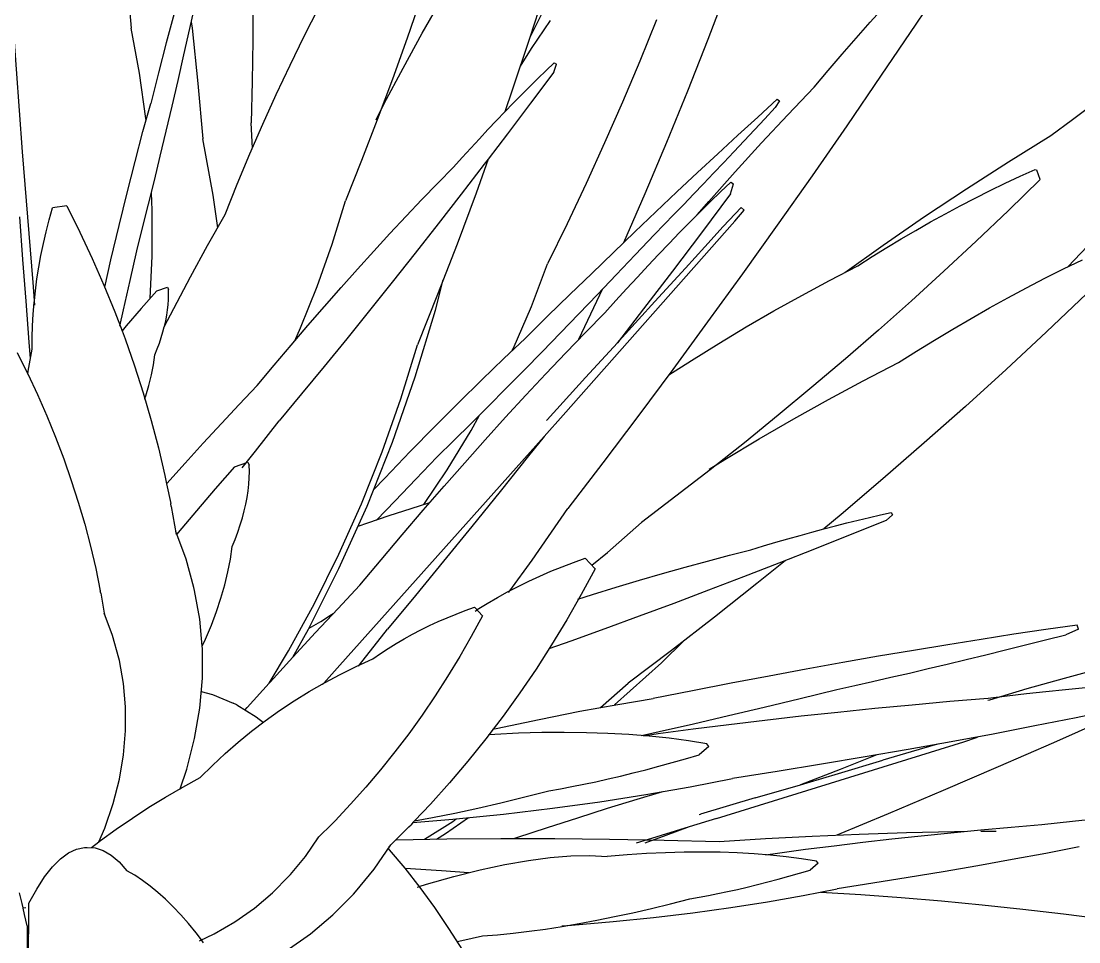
# Model space of a CAD drawing. Header units: metres. Extents: x 244.4 to 340.3, y -4.1 to 64.3.
# Drawn here: x 302.3909 to 302.7777, y 40.8763 to 41.213 of the extents above; entities that cross this region are included whole.
import ezdxf

# ---------------------------------------------------------------- set-up
doc = ezdxf.new("R2010")
doc.units = ezdxf.units.M
doc.layers.add('Edges', color=7, linetype='Continuous')

msp = doc.modelspace()

# ---------------------------------------------------------------- linework, layer by layer
at = {"layer": 'Edges'}
for p, q in [((302.73073, 41.23073), (302.71812, 41.21188)), ((302.42968, 41.22676), (302.43115, 41.21052)), ((302.58297, 41.22584), (302.57696, 41.2071)), ((302.58518, 41.22357), (302.57696, 41.2071)), ((302.64919, 41.22536), (302.64205, 41.20636)), ((302.45258, 41.21036), (302.45475, 41.2201)), ((302.47562, 41.22109), (302.47558, 41.20609)), ((302.53728, 41.22196), (302.53204, 41.20685)), ((302.53757, 41.2086), (302.54475, 41.22124)), ((302.44679, 41.21588), (302.44397, 41.20506)), ((302.49445, 41.20754), (302.49979, 41.21803)), ((302.70144, 41.21261), (302.70656, 41.21828)), ((302.45312, 41.21278), (302.45339, 41.21052)), ((302.5776, 41.203), (302.5845, 41.21329)), ((302.62332, 41.2135), (302.61718, 41.19844)), ((302.69632, 41.20683), (302.70144, 41.21261)), ((302.39143, 41.16529), (302.38804, 41.21061)), ((302.4342, 41.19404), (302.43115, 41.21052)), ((302.45042, 41.20075), (302.45258, 41.21036)), ((302.45339, 41.21052), (302.45549, 41.19029)), ((302.53055, 41.19581), (302.53757, 41.2086)), ((302.71812, 41.21188), (302.70549, 41.19323)), ((302.44397, 41.20506), (302.44114, 41.19408)), ((302.47558, 41.20609), (302.47539, 41.19101)), ((302.48926, 41.19694), (302.49445, 41.20754)), ((302.53204, 41.20685), (302.52665, 41.19183)), ((302.57685, 41.20675), (302.57052, 41.18777)), ((302.57696, 41.2071), (302.57685, 41.20675)), ((302.64205, 41.20636), (302.63464, 41.18745)), ((302.69119, 41.20096), (302.69632, 41.20683)), ((302.44826, 41.19128), (302.45042, 41.20075)), ((302.57346, 41.1966), (302.5776, 41.203)), ((302.68605, 41.19498), (302.69119, 41.20096)), ((302.48421, 41.18622), (302.48926, 41.19694)), ((302.58285, 41.19501), (302.5858, 41.19783)), ((302.58575, 41.19436), (302.58665, 41.19736)), ((302.5858, 41.19783), (302.58665, 41.19736)), ((302.61718, 41.19844), (302.61084, 41.18344)), ((302.4365, 41.17742), (302.4342, 41.19404)), ((302.44114, 41.19408), (302.4383, 41.18294)), ((302.52371, 41.18287), (302.53055, 41.19581)), ((302.58575, 41.19436), (302.57723, 41.18301)), ((302.57988, 41.19212), (302.58285, 41.19501)), ((302.68091, 41.18891), (302.68605, 41.19498)), ((302.70549, 41.19323), (302.69282, 41.17477)), ((302.4461, 41.18195), (302.44826, 41.19128)), ((302.45549, 41.19029), (302.45732, 41.17002)), ((302.47539, 41.19101), (302.47505, 41.17587)), ((302.52665, 41.19183), (302.52109, 41.17691)), ((302.57388, 41.18614), (302.57689, 41.18917)), ((302.57689, 41.18917), (302.57988, 41.19212)), ((302.67131, 41.17882), (302.68091, 41.18891)), ((302.47931, 41.1754), (302.48421, 41.18622)), ((302.57052, 41.18777), (302.56779, 41.17991)), ((302.57084, 41.18305), (302.57388, 41.18614)), ((302.63464, 41.18745), (302.62698, 41.16864)), ((302.43543, 41.17265), (302.4383, 41.18294)), ((302.44394, 41.17276), (302.4461, 41.18195)), ((302.52067, 41.17689), (302.52371, 41.18287)), ((302.56779, 41.17991), (302.57084, 41.18305)), ((302.57723, 41.18301), (302.56873, 41.17178)), ((302.61084, 41.18344), (302.60429, 41.16854)), ((302.66743, 41.18446), (302.66029, 41.17798)), ((302.66289, 41.17731), (302.66672, 41.18143)), ((302.6682, 41.18384), (302.66672, 41.18143)), ((302.66743, 41.18446), (302.6682, 41.18384)), ((302.77536, 41.1771), (302.78325, 41.18289)), ((302.43656, 41.1767), (302.4365, 41.17742)), ((302.5647, 41.17667), (302.56779, 41.17991)), ((302.66029, 41.17798), (302.65304, 41.17134)), ((302.65909, 41.17324), (302.66289, 41.17731)), ((302.66169, 41.16849), (302.67131, 41.17882)), ((302.76752, 41.1712), (302.77536, 41.1771)), ((302.47455, 41.16446), (302.47931, 41.1754)), ((302.47549, 41.16662), (302.47505, 41.17587)), ((302.52109, 41.17691), (302.51538, 41.16209)), ((302.55847, 41.17003), (302.56159, 41.17338)), ((302.56159, 41.17338), (302.5647, 41.17667)), ((302.65531, 41.16921), (302.65909, 41.17324)), ((302.69282, 41.17477), (302.68014, 41.15652)), ((302.43253, 41.16176), (302.43543, 41.17265)), ((302.44178, 41.16372), (302.44394, 41.17276)), ((302.46113, 41.14945), (302.45732, 41.17002)), ((302.55532, 41.16661), (302.55847, 41.17003)), ((302.56873, 41.17178), (302.56172, 41.1626)), ((302.65304, 41.17134), (302.6457, 41.16456)), ((302.752, 41.1616), (302.76752, 41.1712)), ((302.55216, 41.16313), (302.55532, 41.16661)), ((302.60429, 41.16854), (302.59753, 41.15371)), ((302.62698, 41.16864), (302.61905, 41.14993)), ((302.65156, 41.16523), (302.65531, 41.16921)), ((302.65205, 41.15791), (302.66169, 41.16849)), ((302.39522, 41.11741), (302.39143, 41.16529)), ((302.42961, 41.15029), (302.43253, 41.16176)), ((302.43962, 41.15481), (302.44178, 41.16372)), ((302.46994, 41.15343), (302.47455, 41.16446)), ((302.51538, 41.16209), (302.5095, 41.14738)), ((302.54898, 41.15958), (302.55216, 41.16313)), ((302.56172, 41.1626), (302.55725, 41.15016)), ((302.56172, 41.1626), (302.56025, 41.16069)), ((302.6457, 41.16456), (302.63825, 41.15763)), ((302.64783, 41.16129), (302.65156, 41.16523)), ((302.54326, 41.15377), (302.54898, 41.15958)), ((302.56025, 41.16069), (302.5518, 41.14972)), ((302.6424, 41.14709), (302.65205, 41.15791)), ((302.64413, 41.15739), (302.64783, 41.16129)), ((302.7366, 41.15172), (302.752, 41.1616)), ((302.75626, 41.15632), (302.76178, 41.15884)), ((302.76178, 41.15884), (302.76232, 41.15856)), ((302.76357, 41.15508), (302.76232, 41.15856)), ((302.43747, 41.14606), (302.43962, 41.15481)), ((302.63825, 41.15763), (302.63071, 41.15056)), ((302.64046, 41.15355), (302.64413, 41.15739)), ((302.64671, 41.15065), (302.65039, 41.15417)), ((302.65039, 41.15417), (302.65145, 41.15359)), ((302.68014, 41.15652), (302.66743, 41.13848)), ((302.75076, 41.15373), (302.75626, 41.15632)), ((302.76357, 41.15508), (302.75195, 41.14377)), ((302.42668, 41.13826), (302.42961, 41.15029)), ((302.4388, 41.14389), (302.4385, 41.15028)), ((302.46548, 41.14229), (302.46994, 41.15343)), ((302.53748, 41.14779), (302.54326, 41.15377)), ((302.55725, 41.15016), (302.55031, 41.13153)), ((302.59753, 41.15371), (302.59058, 41.13897)), ((302.63071, 41.15056), (302.62307, 41.14333)), ((302.63682, 41.14975), (302.64046, 41.15355)), ((302.64301, 41.14705), (302.64671, 41.15065)), ((302.65033, 41.14984), (302.65145, 41.15359)), ((302.72133, 41.14156), (302.7366, 41.15172)), ((302.73981, 41.1483), (302.74527, 41.15105)), ((302.74527, 41.15105), (302.75076, 41.15373)), ((302.46278, 41.1375), (302.46113, 41.14945)), ((302.50459, 41.13154), (302.5095, 41.14738)), ((302.53166, 41.14167), (302.53748, 41.14779)), ((302.5518, 41.14972), (302.54337, 41.13888)), ((302.61905, 41.14993), (302.61117, 41.13197)), ((302.63321, 41.146), (302.63682, 41.14975)), ((302.63817, 41.14226), (302.6424, 41.14709)), ((302.63927, 41.14336), (302.64301, 41.14705)), ((302.65033, 41.14984), (302.63969, 41.13567)), ((302.73436, 41.14547), (302.73981, 41.1483)), ((302.40112, 41.14039), (302.40234, 41.14474)), ((302.40757, 41.14545), (302.40234, 41.14474)), ((302.40757, 41.14545), (302.41237, 41.13588)), ((302.43532, 41.13746), (302.43747, 41.14606)), ((302.4388, 41.12704), (302.4388, 41.14389)), ((302.45908, 41.13095), (302.46548, 41.14229)), ((302.62307, 41.14333), (302.61533, 41.13597)), ((302.62607, 41.13864), (302.62962, 41.1423)), ((302.62962, 41.1423), (302.63321, 41.146)), ((302.63551, 41.13958), (302.63927, 41.14336)), ((302.65419, 41.14493), (302.6477, 41.1379)), ((302.65197, 41.13984), (302.65536, 41.14393)), ((302.65419, 41.14493), (302.65536, 41.14393)), ((302.72353, 41.13959), (302.72893, 41.14257)), ((302.72893, 41.14257), (302.73436, 41.14547)), ((302.75195, 41.14377), (302.74023, 41.1326)), ((302.39151, 41.12588), (302.39036, 41.1415)), ((302.40001, 41.13604), (302.40112, 41.14039)), ((302.52578, 41.13538), (302.53166, 41.14167)), ((302.54337, 41.13888), (302.53497, 41.12818)), ((302.59058, 41.13897), (302.58342, 41.12433)), ((302.58908, 41.06897), (302.65197, 41.13984)), ((302.62255, 41.13504), (302.62607, 41.13864)), ((302.63171, 41.13572), (302.63551, 41.13958)), ((302.66743, 41.13848), (302.6547, 41.12065)), ((302.70619, 41.13114), (302.72133, 41.14156)), ((302.71814, 41.13653), (302.72353, 41.13959)), ((302.39901, 41.1317), (302.40001, 41.13604)), ((302.41237, 41.13588), (302.41691, 41.12624)), ((302.42374, 41.1257), (302.42668, 41.13826)), ((302.43317, 41.12901), (302.43532, 41.13746)), ((302.51986, 41.12895), (302.52578, 41.13538)), ((302.61533, 41.13597), (302.6075, 41.12846)), ((302.61552, 41.12761), (302.62255, 41.13504)), ((302.62789, 41.13178), (302.63171, 41.13572)), ((302.63969, 41.13567), (302.62908, 41.12165)), ((302.6477, 41.1379), (302.64091, 41.13051)), ((302.71278, 41.1334), (302.71814, 41.13653)), ((302.78571, 41.13571), (302.77371, 41.12321)), ((302.39812, 41.12737), (302.39901, 41.1317)), ((302.45281, 41.1195), (302.45908, 41.13095)), ((302.49911, 41.11602), (302.50459, 41.13154)), ((302.55031, 41.13153), (302.54317, 41.11303)), ((302.62404, 41.12776), (302.62789, 41.13178)), ((302.69216, 41.12114), (302.70619, 41.13114)), ((302.70745, 41.1302), (302.71278, 41.1334)), ((302.74023, 41.1326), (302.7284, 41.12159)), ((302.39734, 41.12305), (302.39812, 41.12737)), ((302.43076, 41.11816), (302.43317, 41.12901)), ((302.4381, 41.11173), (302.4388, 41.12704)), ((302.51389, 41.12236), (302.51986, 41.12895)), ((302.53497, 41.12818), (302.5266, 41.11762)), ((302.6075, 41.12846), (302.59957, 41.12081)), ((302.60856, 41.12029), (302.61552, 41.12761)), ((302.62017, 41.12365), (302.62404, 41.12776)), ((302.64091, 41.13051), (302.63381, 41.12276)), ((302.69685, 41.12357), (302.70214, 41.12692)), ((302.70214, 41.12692), (302.70745, 41.1302)), ((302.39267, 41.11059), (302.39151, 41.12588)), ((302.39667, 41.11874), (302.39734, 41.12305)), ((302.41691, 41.12624), (302.42117, 41.11652)), ((302.42149, 41.11574), (302.42374, 41.1257)), ((302.5775, 41.10865), (302.58342, 41.12433)), ((302.61627, 41.11946), (302.62017, 41.12365)), ((302.68658, 41.11825), (302.69685, 41.12357)), ((302.77218, 41.12246), (302.77902, 41.1258)), ((302.44667, 41.10793), (302.45281, 41.1195)), ((302.50788, 41.11562), (302.51389, 41.12236)), ((302.59957, 41.12081), (302.59156, 41.11302)), ((302.60167, 41.11308), (302.60856, 41.12029)), ((302.61234, 41.11519), (302.61627, 41.11946)), ((302.62908, 41.12165), (302.6185, 41.1078)), ((302.6226, 41.11046), (302.63381, 41.12276)), ((302.6547, 41.12065), (302.64195, 41.10303)), ((302.7284, 41.12159), (302.71648, 41.11074)), ((302.76535, 41.11902), (302.77218, 41.12246)), ((302.39586, 41.10921), (302.39522, 41.11741)), ((302.3961, 41.11444), (302.39667, 41.11874)), ((302.42117, 41.11652), (302.42517, 41.10675)), ((302.42834, 41.10744), (302.43076, 41.11816)), ((302.44048, 41.11441), (302.44438, 41.11577)), ((302.44438, 41.11577), (302.44475, 41.11487)), ((302.49307, 41.10084), (302.49911, 41.11602)), ((302.50182, 41.10873), (302.50788, 41.11562)), ((302.5266, 41.11762), (302.51825, 41.10719)), ((302.54241, 41.10732), (302.54527, 41.11848)), ((302.6084, 41.11085), (302.61234, 41.11519)), ((302.67636, 41.11275), (302.68658, 41.11825)), ((302.75178, 41.11187), (302.75855, 41.11549)), ((302.75855, 41.11549), (302.76535, 41.11902)), ((302.39573, 41.1109), (302.3961, 41.11444)), ((302.44048, 41.11441), (302.43478, 41.10797)), ((302.44479, 41.11306), (302.44475, 41.11487)), ((302.44475, 41.11121), (302.44479, 41.11306)), ((302.54317, 41.11303), (302.53584, 41.09466)), ((302.59156, 41.11302), (302.58345, 41.10509)), ((302.60244, 41.11281), (302.59478, 41.09658)), ((302.59485, 41.10599), (302.60167, 41.11308)), ((302.60339, 41.11488), (302.60244, 41.11281)), ((302.6662, 41.10708), (302.67636, 41.11275)), ((302.74503, 41.10815), (302.75178, 41.11187)), ((302.78051, 41.11336), (302.76588, 41.09943)), ((302.39383, 41.09567), (302.39267, 41.11059)), ((302.39531, 41.10588), (302.39565, 41.11015)), ((302.39565, 41.11015), (302.39573, 41.1109)), ((302.43478, 41.10797), (302.42927, 41.10158)), ((302.44323, 41.10126), (302.44667, 41.10793)), ((302.44441, 41.10741), (302.44462, 41.10933)), ((302.44462, 41.10933), (302.44475, 41.11121)), ((302.49572, 41.1017), (302.50182, 41.10873)), ((302.57085, 41.09324), (302.5775, 41.10865)), ((302.60442, 41.10642), (302.6084, 41.11085)), ((302.6185, 41.1078), (302.60896, 41.09543)), ((302.6226, 41.11046), (302.61074, 41.09737)), ((302.71648, 41.11074), (302.70446, 41.10004)), ((302.73831, 41.10433), (302.74503, 41.10815)), ((302.39507, 41.10161), (302.39531, 41.10588)), ((302.42517, 41.10675), (302.4278, 41.09982)), ((302.42698, 41.10145), (302.42834, 41.10744)), ((302.44375, 41.1035), (302.44412, 41.10547)), ((302.44412, 41.10547), (302.44441, 41.10741)), ((302.51825, 41.10719), (302.50994, 41.0969)), ((302.53505, 41.08296), (302.54241, 41.10732)), ((302.58345, 41.10509), (302.57525, 41.09702)), ((302.58809, 41.09901), (302.59485, 41.10599)), ((302.59728, 41.09916), (302.60442, 41.10642)), ((302.65608, 41.10122), (302.6662, 41.10708)), ((302.73162, 41.10042), (302.73831, 41.10433)), ((302.39495, 41.09737), (302.39507, 41.10161)), ((302.4278, 41.09982), (302.42766, 41.09965)), ((302.42927, 41.10158), (302.4278, 41.09982)), ((302.4278, 41.09982), (302.4289, 41.09691)), ((302.44275, 41.09946), (302.44323, 41.10126)), ((302.44323, 41.10126), (302.44329, 41.10149)), ((302.44329, 41.10149), (302.44375, 41.1035)), ((302.48959, 41.09453), (302.49572, 41.1017)), ((302.491, 41.09618), (302.49307, 41.10084)), ((302.64195, 41.10303), (302.62919, 41.08563)), ((302.64602, 41.09519), (302.65608, 41.10122)), ((302.70446, 41.10004), (302.69234, 41.08951)), ((302.72495, 41.09642), (302.73162, 41.10042)), ((302.39493, 41.09313), (302.39495, 41.09737)), ((302.4289, 41.09691), (302.43236, 41.08701)), ((302.44143, 41.09531), (302.44213, 41.0974)), ((302.44213, 41.0974), (302.44275, 41.09946)), ((302.50994, 41.0969), (302.50167, 41.08676)), ((302.56747, 41.08971), (302.57525, 41.09702)), ((302.58141, 41.09215), (302.58809, 41.09901)), ((302.59007, 41.09171), (302.59728, 41.09916)), ((302.60896, 41.09543), (302.61074, 41.09737)), ((302.71832, 41.09233), (302.72495, 41.09642)), ((302.76588, 41.09943), (302.75112, 41.08568)), ((302.39344, 41.08499), (302.39493, 41.09313)), ((302.3943, 41.0897), (302.39383, 41.09567)), ((302.43978, 41.09104), (302.44065, 41.09318)), ((302.44065, 41.09318), (302.44143, 41.09531)), ((302.48341, 41.08721), (302.48959, 41.09453)), ((302.52971, 41.07489), (302.53584, 41.09466)), ((302.57053, 41.09259), (302.57085, 41.09324)), ((302.5748, 41.08541), (302.58141, 41.09215)), ((302.59735, 41.08275), (302.60896, 41.09543)), ((302.63603, 41.08898), (302.64602, 41.09519)), ((302.71172, 41.08815), (302.71832, 41.09233)), ((302.38937, 41.09189), (302.39321, 41.08422)), ((302.43925, 41.08738), (302.43978, 41.09104)), ((302.55934, 41.0819), (302.56747, 41.08971)), ((302.5828, 41.08406), (302.59007, 41.09171)), ((302.62772, 41.08365), (302.63603, 41.08898)), ((302.69234, 41.08951), (302.68012, 41.07913)), ((302.69891, 41.08151), (302.71172, 41.08815)), ((302.39327, 41.0839), (302.39344, 41.08499)), ((302.43236, 41.08701), (302.43555, 41.07705)), ((302.43852, 41.08365), (302.43925, 41.08738)), ((302.4772, 41.07976), (302.48341, 41.08721)), ((302.50167, 41.08676), (302.49343, 41.07675)), ((302.56827, 41.07879), (302.5748, 41.08541)), ((302.62919, 41.08563), (302.61641, 41.06844)), ((302.75112, 41.08568), (302.73623, 41.07213)), ((302.39321, 41.08422), (302.3933, 41.08404)), ((302.3933, 41.08404), (302.39685, 41.07649)), ((302.43759, 41.07985), (302.43852, 41.08365)), ((302.5267, 41.05907), (302.53505, 41.08296)), ((302.55091, 41.0736), (302.55934, 41.0819)), ((302.57547, 41.07621), (302.5828, 41.08406)), ((302.59735, 41.08275), (302.58326, 41.06728)), ((302.68615, 41.07465), (302.69891, 41.08151)), ((302.39685, 41.07649), (302.40027, 41.06872)), ((302.43555, 41.07705), (302.43847, 41.06703)), ((302.43647, 41.07598), (302.43759, 41.07985)), ((302.47068, 41.07287), (302.4772, 41.07976)), ((302.49343, 41.07675), (302.48522, 41.06689)), ((302.56181, 41.07229), (302.56827, 41.07879)), ((302.68012, 41.07913), (302.66782, 41.06892)), ((302.43609, 41.07483), (302.43615, 41.07501)), ((302.43615, 41.07501), (302.43647, 41.07598)), ((302.46412, 41.06585), (302.47068, 41.07287)), ((302.52287, 41.05551), (302.52971, 41.07489)), ((302.54217, 41.06483), (302.55091, 41.0736)), ((302.56807, 41.06817), (302.57547, 41.07621)), ((302.67345, 41.06756), (302.68615, 41.07465)), ((302.55543, 41.06592), (302.56181, 41.07229)), ((302.55544, 41.06337), (302.5585, 41.06899)), ((302.58908, 41.06897), (302.58212, 41.06115)), ((302.66782, 41.06892), (302.65543, 41.05887)), ((302.73623, 41.07213), (302.72122, 41.05878)), ((302.40027, 41.06872), (302.40347, 41.06088)), ((302.43847, 41.06703), (302.44112, 41.05695)), ((302.45751, 41.05868), (302.46412, 41.06585)), ((302.47654, 41.05574), (302.48522, 41.06689)), ((302.54914, 41.05967), (302.55543, 41.06592)), ((302.56062, 41.05995), (302.56807, 41.06817)), ((302.58297, 41.06696), (302.58326, 41.06728)), ((302.61641, 41.06844), (302.60363, 41.05148)), ((302.66083, 41.06025), (302.67345, 41.06756)), ((302.52997, 41.0027), (302.58212, 41.06115)), ((302.53314, 41.05561), (302.54217, 41.06483)), ((302.54672, 41.04896), (302.55544, 41.06337)), ((302.58212, 41.06115), (302.57648, 41.05403)), ((302.40347, 41.06088), (302.40646, 41.053)), ((302.45086, 41.05138), (302.45751, 41.05868)), ((302.51739, 41.03569), (302.5267, 41.05907)), ((302.54293, 41.05356), (302.54914, 41.05967)), ((302.55311, 41.05154), (302.56062, 41.05995)), ((302.65543, 41.05887), (302.64295, 41.04899)), ((302.64827, 41.05272), (302.66083, 41.06025)), ((302.72122, 41.05878), (302.70609, 41.04562)), ((302.44112, 41.05695), (302.44349, 41.04682)), ((302.47168, 41.0497), (302.47654, 41.05574)), ((302.51533, 41.03656), (302.52287, 41.05551)), ((302.52386, 41.04596), (302.53314, 41.05561)), ((302.53524, 41.04553), (302.54293, 41.05356)), ((302.57648, 41.05403), (302.56607, 41.04102)), ((302.40646, 41.053), (302.40923, 41.04507)), ((302.44416, 41.04393), (302.45086, 41.05138)), ((302.46897, 41.05003), (302.46185, 41.04199)), ((302.46897, 41.05003), (302.47384, 41.05172)), ((302.47384, 41.05172), (302.4743, 41.05061)), ((302.47435, 41.04834), (302.4743, 41.05061)), ((302.54555, 41.04294), (302.55311, 41.05154)), ((302.60363, 41.05148), (302.59083, 41.03475)), ((302.64257, 41.04918), (302.64827, 41.05272)), ((302.44349, 41.04682), (302.44408, 41.04384)), ((302.47414, 41.04368), (302.4743, 41.04603)), ((302.4743, 41.04603), (302.47435, 41.04834)), ((302.51976, 41.04163), (302.52386, 41.04596)), ((302.53819, 41.03622), (302.54672, 41.04896)), ((302.64295, 41.04899), (302.63038, 41.03927)), ((302.70609, 41.04562), (302.69084, 41.03267)), ((302.40923, 41.04507), (302.41178, 41.03709)), ((302.44408, 41.04384), (302.44416, 41.04393)), ((302.44408, 41.04384), (302.44559, 41.03663)), ((302.46185, 41.04199), (302.45497, 41.03401)), ((302.47388, 41.04129), (302.47414, 41.04368)), ((302.52762, 41.03761), (302.53524, 41.04553)), ((302.53794, 41.03416), (302.54555, 41.04294)), ((302.47305, 41.03641), (302.47352, 41.03887)), ((302.47352, 41.03887), (302.47388, 41.04129)), ((302.56607, 41.04102), (302.55569, 41.02817)), ((302.63038, 41.03927), (302.61773, 41.02973)), ((302.41178, 41.03709), (302.41412, 41.02907)), ((302.44579, 41.03557), (302.44559, 41.03663)), ((302.44579, 41.03557), (302.44762, 41.02533)), ((302.45497, 41.03401), (302.44834, 41.02609)), ((302.47248, 41.0339), (302.47305, 41.03641)), ((302.50711, 41.01809), (302.51533, 41.03656)), ((302.50713, 41.01288), (302.51739, 41.03569)), ((302.5208, 41.03055), (302.52762, 41.03761)), ((302.5334, 41.03473), (302.52538, 41.03211)), ((302.53028, 41.02521), (302.53794, 41.03416)), ((302.54029, 41.03687), (302.5334, 41.03473)), ((302.57776, 41.01596), (302.59083, 41.03475)), ((302.47104, 41.02879), (302.47181, 41.03137)), ((302.47181, 41.03137), (302.47248, 41.0339)), ((302.52538, 41.03211), (302.51755, 41.02944)), ((302.69084, 41.03267), (302.68445, 41.02736)), ((302.69288, 41.02954), (302.69702, 41.03056)), ((302.70729, 41.03041), (302.69412, 41.02512)), ((302.69702, 41.03056), (302.70111, 41.03154)), ((302.70111, 41.03154), (302.70515, 41.03247)), ((302.70515, 41.03247), (302.70913, 41.03336)), ((302.70729, 41.03041), (302.70961, 41.03252)), ((302.70913, 41.03336), (302.70961, 41.03252)), ((302.41412, 41.02907), (302.41624, 41.02099)), ((302.45123, 41.01625), (302.44744, 41.02636)), ((302.47016, 41.02618), (302.47104, 41.02879)), ((302.51755, 41.02944), (302.51401, 41.02818)), ((302.55569, 41.02817), (302.54536, 41.0155)), ((302.60533, 41.01872), (302.61773, 41.02973)), ((302.68012, 41.02619), (302.68445, 41.02736)), ((302.68445, 41.02736), (302.68868, 41.02847)), ((302.68868, 41.02847), (302.69288, 41.02954)), ((302.44834, 41.02609), (302.44779, 41.02542)), ((302.4681, 41.02085), (302.46918, 41.02353)), ((302.46918, 41.02353), (302.47016, 41.02618)), ((302.52257, 41.01607), (302.53028, 41.02521)), ((302.66238, 41.0211), (302.66689, 41.02244)), ((302.66689, 41.02244), (302.67135, 41.02373)), ((302.67135, 41.02373), (302.67576, 41.02498)), ((302.67576, 41.02498), (302.68012, 41.02619)), ((302.69412, 41.02512), (302.68104, 41.01992)), ((302.41624, 41.02099), (302.41814, 41.01288)), ((302.46743, 41.01628), (302.4681, 41.02085)), ((302.5996, 41.01403), (302.60533, 41.01872)), ((302.64991, 41.0177), (302.65782, 41.01971)), ((302.65782, 41.01971), (302.66238, 41.0211)), ((302.68104, 41.01992), (302.66803, 41.01482)), ((302.4541, 41.00589), (302.45123, 41.01625)), ((302.46652, 41.01163), (302.46743, 41.01628)), ((302.49822, 41.00012), (302.50711, 41.01809)), ((302.51481, 41.00676), (302.52257, 41.01607)), ((302.54536, 41.0155), (302.53507, 41.00302)), ((302.56956, 41.00471), (302.57776, 41.01596)), ((302.58876, 41.01352), (302.59295, 41.0151)), ((302.59295, 41.0151), (302.59722, 41.0166)), ((302.6008, 41.01273), (302.59722, 41.0166)), ((302.63372, 41.01336), (302.64188, 41.01559)), ((302.64188, 41.01559), (302.64991, 41.0177)), ((302.66803, 41.01482), (302.65512, 41.00982)), ((302.67028, 41.0157), (302.66001, 41.00737)), ((302.41814, 41.01288), (302.41983, 41.00472)), ((302.46536, 41.00688), (302.46652, 41.01163)), ((302.49605, 40.99088), (302.50713, 41.01288)), ((302.58057, 41.01009), (302.58463, 41.01185)), ((302.58463, 41.01185), (302.58876, 41.01352)), ((302.6008, 41.01273), (302.59572, 41.0033)), ((302.61704, 41.00859), (302.62544, 41.01103)), ((302.62544, 41.01103), (302.63372, 41.01336)), ((302.46396, 41.00205), (302.46536, 41.00688)), ((302.57267, 41.00633), (302.57658, 41.00826)), ((302.57658, 41.00826), (302.58057, 41.01009)), ((302.60853, 41.00605), (302.61704, 41.00859)), ((302.65512, 41.00982), (302.6423, 41.00492)), ((302.66001, 41.00737), (302.64443, 40.99504)), ((302.41998, 41.00387), (302.41983, 41.00472)), ((302.41998, 41.00387), (302.4213, 40.99649)), ((302.4543, 41.00483), (302.4541, 41.00589)), ((302.45621, 40.99429), (302.4543, 41.00483)), ((302.50668, 40.99817), (302.51481, 41.00676)), ((302.53507, 41.00302), (302.52483, 40.99071)), ((302.56505, 41.00224), (302.56882, 41.00433)), ((302.56882, 41.00433), (302.57267, 41.00633)), ((302.56912, 41.00411), (302.56956, 41.00471)), ((302.59572, 41.0033), (302.59042, 40.99405)), ((302.59448, 41.0017), (302.59989, 41.0034)), ((302.59989, 41.0034), (302.60853, 41.00605)), ((302.6423, 41.00492), (302.62957, 41.00012)), ((302.46232, 40.99713), (302.46396, 41.00205)), ((302.48868, 40.9827), (302.49822, 41.00012)), ((302.52997, 41.0027), (302.50744, 40.97755)), ((302.55772, 40.99782), (302.56135, 41.00007)), ((302.56135, 41.00007), (302.56505, 41.00224)), ((302.62957, 41.00012), (302.61694, 40.99542)), ((302.42434, 40.98839), (302.4213, 40.99649)), ((302.4213, 40.99649), (302.42145, 40.99567)), ((302.46044, 40.99213), (302.46232, 40.99713)), ((302.49848, 40.9894), (302.50668, 40.99817)), ((302.50044, 40.99348), (302.5044, 40.99599)), ((302.5044, 40.99599), (302.50504, 40.99642)), ((302.54665, 40.99488), (302.54996, 40.99622)), ((302.54996, 40.99622), (302.55332, 40.99749)), ((302.55332, 40.99749), (302.55674, 40.99869)), ((302.55961, 40.99558), (302.55553, 40.98803)), ((302.55961, 40.99558), (302.55674, 40.99869)), ((302.55688, 40.99726), (302.55761, 40.99774)), ((302.55761, 40.99774), (302.55772, 40.99782)), ((302.61694, 40.99542), (302.6044, 40.99082)), ((302.4571, 40.9844), (302.45621, 40.99429)), ((302.45831, 40.98704), (302.46044, 40.99213)), ((302.49627, 40.99101), (302.50044, 40.99348)), ((302.53707, 40.99046), (302.54021, 40.992)), ((302.54021, 40.992), (302.5434, 40.99348)), ((302.5434, 40.99348), (302.54665, 40.99488)), ((302.59042, 40.99405), (302.58491, 40.98499)), ((302.64443, 40.99504), (302.62874, 40.98291)), ((302.77709, 40.99213), (302.76569, 40.99052)), ((302.77759, 40.99069), (302.77709, 40.99213)), ((302.42664, 40.9801), (302.42434, 40.98839)), ((302.49023, 40.98046), (302.49594, 40.99067)), ((302.49023, 40.98046), (302.49848, 40.9894)), ((302.49594, 40.99067), (302.49605, 40.99088)), ((302.49605, 40.99088), (302.49627, 40.99101)), ((302.51463, 40.97762), (302.52483, 40.99071)), ((302.53097, 40.98719), (302.53399, 40.98886)), ((302.53399, 40.98886), (302.53707, 40.99046)), ((302.55553, 40.98803), (302.55129, 40.98063)), ((302.6044, 40.99082), (302.59196, 40.98632)), ((302.754, 40.98879), (302.74203, 40.98695)), ((302.76569, 40.99052), (302.754, 40.98879)), ((302.76554, 40.98677), (302.773, 40.98866)), ((302.77759, 40.99069), (302.773, 40.98866)), ((302.4571, 40.9844), (302.45831, 40.98704)), ((302.45717, 40.98358), (302.4571, 40.9844)), ((302.5251, 40.98364), (302.52801, 40.98545)), ((302.52801, 40.98545), (302.53097, 40.98719)), ((302.58491, 40.98499), (302.5792, 40.97611)), ((302.59196, 40.98632), (302.58393, 40.98346)), ((302.62512, 40.97841), (302.63335, 40.98648)), ((302.72979, 40.985), (302.71726, 40.98293)), ((302.74203, 40.98695), (302.72979, 40.985)), ((302.75088, 40.9831), (302.75817, 40.98491)), ((302.75817, 40.98491), (302.76554, 40.98677)), ((302.4268, 40.97925), (302.42664, 40.9801)), ((302.45717, 40.97272), (302.45717, 40.98358)), ((302.4816, 40.97097), (302.48868, 40.9827)), ((302.48192, 40.97133), (302.49023, 40.98046)), ((302.51344, 40.97707), (302.51947, 40.97984)), ((302.51947, 40.97984), (302.52226, 40.98177)), ((302.52226, 40.98177), (302.5251, 40.98364)), ((302.55129, 40.98063), (302.54688, 40.97337)), ((302.62874, 40.98291), (302.61295, 40.97099)), ((302.70446, 40.98075), (302.69139, 40.97846)), ((302.71726, 40.98293), (302.70446, 40.98075)), ((302.73656, 40.97959), (302.74367, 40.98132)), ((302.74367, 40.98132), (302.75088, 40.9831)), ((302.42833, 40.9708), (302.4268, 40.97925)), ((302.50156, 40.97094), (302.50744, 40.97755)), ((302.50755, 40.97415), (302.51344, 40.97707)), ((302.51422, 40.97709), (302.51463, 40.97762)), ((302.5792, 40.97611), (302.57328, 40.96741)), ((302.60795, 40.96296), (302.62512, 40.97841)), ((302.67805, 40.97605), (302.66444, 40.97353)), ((302.69139, 40.97846), (302.67805, 40.97605)), ((302.71574, 40.97463), (302.72259, 40.97625)), ((302.72259, 40.97625), (302.72953, 40.9779)), ((302.72953, 40.9779), (302.73656, 40.97959)), ((302.77243, 40.9728), (302.78586, 40.97645)), ((302.45621, 40.96175), (302.45717, 40.97272)), ((302.50179, 40.97107), (302.50755, 40.97415)), ((302.54688, 40.97337), (302.5423, 40.96625)), ((302.66444, 40.97353), (302.65056, 40.9709)), ((302.70232, 40.97154), (302.70898, 40.97307)), ((302.70898, 40.97307), (302.71574, 40.97463)), ((302.75885, 40.96895), (302.77243, 40.9728)), ((302.4291, 40.96222), (302.42833, 40.9708)), ((302.47357, 40.96204), (302.4816, 40.97097)), ((302.4816, 40.97097), (302.48192, 40.97133)), ((302.49618, 40.96783), (302.50179, 40.97107)), ((302.50107, 40.97039), (302.50156, 40.97094)), ((302.60284, 40.96203), (302.61295, 40.97099)), ((302.65056, 40.9709), (302.63642, 40.96816)), ((302.67586, 40.96534), (302.68928, 40.96861)), ((302.68928, 40.96861), (302.69575, 40.97005)), ((302.69575, 40.97005), (302.70232, 40.97154)), ((302.74512, 40.96489), (302.75885, 40.96895)), ((302.76572, 40.96787), (302.7729, 40.96861)), ((302.7729, 40.96861), (302.78013, 40.96932)), ((302.45675, 40.96792), (302.46084, 40.96682)), ((302.46084, 40.96682), (302.46844, 40.96357)), ((302.48536, 40.96089), (302.4907, 40.96444)), ((302.4907, 40.96444), (302.49618, 40.96783)), ((302.5423, 40.96625), (302.53756, 40.95928)), ((302.57328, 40.96741), (302.56715, 40.95889)), ((302.60908, 40.96317), (302.62203, 40.96531)), ((302.63642, 40.96816), (302.62203, 40.96531)), ((302.66264, 40.96216), (302.67586, 40.96534)), ((302.71678, 40.96306), (302.7306, 40.9643)), ((302.7306, 40.9643), (302.74454, 40.96547)), ((302.74449, 40.9647), (302.74512, 40.96489)), ((302.74454, 40.96547), (302.75154, 40.9663)), ((302.75154, 40.9663), (302.7586, 40.9671)), ((302.7586, 40.9671), (302.76572, 40.96787)), ((302.4291, 40.95353), (302.4291, 40.96222)), ((302.4543, 40.95068), (302.45621, 40.96175)), ((302.46977, 40.96297), (302.46844, 40.96357)), ((302.46977, 40.96297), (302.47687, 40.95863)), ((302.47264, 40.961), (302.47357, 40.96204)), ((302.48017, 40.95719), (302.48536, 40.96089)), ((302.58038, 40.9577), (302.59519, 40.96063)), ((302.59519, 40.96063), (302.60908, 40.96317)), ((302.64964, 40.95908), (302.66264, 40.96216)), ((302.68954, 40.96038), (302.7031, 40.96176)), ((302.7031, 40.96176), (302.71678, 40.96306)), ((302.79159, 40.96133), (302.77672, 40.95827)), ((302.47512, 40.95333), (302.48017, 40.95719)), ((302.47687, 40.95863), (302.47947, 40.9565)), ((302.53756, 40.95928), (302.53265, 40.95246)), ((302.56715, 40.95889), (302.56353, 40.95414)), ((302.56468, 40.95439), (302.58038, 40.9577)), ((302.63685, 40.9561), (302.64964, 40.95908)), ((302.6497, 40.95584), (302.66284, 40.95742)), ((302.66284, 40.95742), (302.67612, 40.95893)), ((302.67612, 40.95893), (302.68954, 40.96038)), ((302.77672, 40.95827), (302.76167, 40.95527)), ((302.78873, 40.95819), (302.76843, 40.94916)), ((302.42833, 40.94474), (302.4291, 40.95353)), ((302.47021, 40.94932), (302.47512, 40.95333)), ((302.56353, 40.95414), (302.56082, 40.95057)), ((302.56333, 40.95409), (302.56468, 40.95439)), ((302.58127, 40.95283), (302.57277, 40.95259)), ((302.58955, 40.9529), (302.58127, 40.95283)), ((302.59764, 40.9528), (302.58955, 40.9529)), ((302.60551, 40.95255), (302.59764, 40.9528)), ((302.61781, 40.95176), (302.62429, 40.95322)), ((302.62386, 40.95247), (302.63671, 40.95419)), ((302.62429, 40.95322), (302.63685, 40.9561)), ((302.63671, 40.95419), (302.6497, 40.95584)), ((302.76167, 40.95527), (302.74642, 40.95233)), ((302.45144, 40.93953), (302.4543, 40.95068)), ((302.46546, 40.94516), (302.47021, 40.94932)), ((302.53265, 40.95246), (302.52758, 40.94579)), ((302.56082, 40.95057), (302.55428, 40.94243)), ((302.56408, 40.95219), (302.56177, 40.95205)), ((302.57277, 40.95259), (302.56408, 40.95219)), ((302.61318, 40.95212), (302.60551, 40.95255)), ((302.62064, 40.95154), (302.61318, 40.95212)), ((302.61845, 40.95171), (302.62386, 40.95247)), ((302.62788, 40.95079), (302.62064, 40.95154)), ((302.63491, 40.94987), (302.62788, 40.95079)), ((302.64173, 40.94879), (302.63491, 40.94987)), ((302.64519, 40.92144), (302.73569, 40.94948)), ((302.73098, 40.94946), (302.71537, 40.94666)), ((302.74642, 40.95233), (302.73098, 40.94946)), ((302.73569, 40.94948), (302.7407, 40.95122)), ((302.74069, 40.95127), (302.7407, 40.95122)), ((302.76843, 40.94916), (302.74821, 40.94031)), ((302.46085, 40.94084), (302.46546, 40.94516)), ((302.52758, 40.94579), (302.52235, 40.93928)), ((302.64241, 40.94779), (302.63885, 40.94469)), ((302.64241, 40.94779), (302.64173, 40.94879)), ((302.71537, 40.94666), (302.69957, 40.94393)), ((302.71641, 40.94577), (302.7061, 40.94274)), ((302.72599, 40.94857), (302.71641, 40.94577)), ((302.4268, 40.93587), (302.42833, 40.94474)), ((302.55428, 40.94243), (302.54755, 40.93448)), ((302.62417, 40.94054), (302.629, 40.94186)), ((302.629, 40.94186), (302.63389, 40.94324)), ((302.63389, 40.94324), (302.63885, 40.94469)), ((302.68359, 40.94126), (302.66744, 40.93866)), ((302.69957, 40.94393), (302.68359, 40.94126)), ((302.68981, 40.93791), (302.7061, 40.94274)), ((302.70386, 40.94467), (302.69046, 40.93941)), ((302.44899, 40.93233), (302.45144, 40.93953)), ((302.45639, 40.93638), (302.46085, 40.94084)), ((302.52235, 40.93928), (302.51695, 40.93291)), ((302.61011, 40.93697), (302.61473, 40.93809)), ((302.61473, 40.93809), (302.61942, 40.93929)), ((302.61942, 40.93929), (302.62417, 40.94054)), ((302.66744, 40.93866), (302.65111, 40.93612)), ((302.69046, 40.93941), (302.6759, 40.93377)), ((302.67843, 40.93451), (302.68981, 40.93791)), ((302.74821, 40.94031), (302.72808, 40.93165)), ((302.42451, 40.92694), (302.4268, 40.93587)), ((302.44999, 40.93291), (302.45639, 40.93638)), ((302.54755, 40.93448), (302.54061, 40.92672)), ((302.59235, 40.9331), (302.59668, 40.93397)), ((302.59668, 40.93397), (302.60108, 40.9349)), ((302.60108, 40.9349), (302.60556, 40.9359)), ((302.60556, 40.9359), (302.61011, 40.93697)), ((302.63557, 40.93304), (302.65111, 40.93612)), ((302.6594, 40.92894), (302.6759, 40.93377)), ((302.6759, 40.93377), (302.67843, 40.93451)), ((302.44372, 40.92928), (302.44999, 40.93291)), ((302.44888, 40.93199), (302.44899, 40.93233)), ((302.51695, 40.93291), (302.51139, 40.9267)), ((302.57506, 40.9293), (302.5839, 40.93155)), ((302.5839, 40.93155), (302.58809, 40.93229)), ((302.58809, 40.93229), (302.59235, 40.9331)), ((302.60257, 40.92757), (302.61938, 40.93018)), ((302.61617, 40.92846), (302.62561, 40.93128)), ((302.61938, 40.93018), (302.63557, 40.93304)), ((302.72808, 40.93165), (302.70805, 40.92318)), ((302.42146, 40.91796), (302.42451, 40.92694)), ((302.43758, 40.92552), (302.44372, 40.92928)), ((302.51139, 40.9267), (302.50568, 40.92064)), ((302.54061, 40.92672), (302.53481, 40.92058)), ((302.55786, 40.92524), (302.56638, 40.92719)), ((302.56638, 40.92719), (302.57506, 40.9293)), ((302.58518, 40.92519), (302.60257, 40.92757)), ((302.60539, 40.92516), (302.61617, 40.92846)), ((302.6594, 40.92894), (302.63933, 40.923)), ((302.43156, 40.92161), (302.43758, 40.92552)), ((302.53481, 40.92058), (302.54135, 40.9218)), ((302.54135, 40.9218), (302.54952, 40.92344)), ((302.54603, 40.91591), (302.55452, 40.92177)), ((302.54881, 40.92118), (302.56725, 40.92306)), ((302.54952, 40.92344), (302.55786, 40.92524)), ((302.56725, 40.92306), (302.58518, 40.92519)), ((302.59447, 40.92172), (302.60539, 40.92516)), ((302.63891, 40.92288), (302.63933, 40.923)), ((302.70805, 40.92318), (302.68927, 40.91538)), ((302.41931, 40.91288), (302.42146, 40.91796)), ((302.42568, 40.91755), (302.43156, 40.92161)), ((302.50507, 40.92002), (302.4992, 40.91412)), ((302.50507, 40.92002), (302.50568, 40.92064)), ((302.53272, 40.91839), (302.52611, 40.91176)), ((302.53272, 40.91839), (302.53347, 40.91916)), ((302.53417, 40.91993), (302.53347, 40.91916)), ((302.53417, 40.91993), (302.54881, 40.92118)), ((302.53478, 40.92057), (302.53417, 40.91993)), ((302.53478, 40.92057), (302.53481, 40.92058)), ((302.53843, 40.91384), (302.54871, 40.92038)), ((302.54871, 40.92038), (302.55005, 40.92131)), ((302.57221, 40.91446), (302.58341, 40.91816)), ((302.58341, 40.91816), (302.59447, 40.92172)), ((302.63518, 40.91835), (302.6199, 40.91365)), ((302.63518, 40.91835), (302.62667, 40.91519)), ((302.64519, 40.92144), (302.63518, 40.91835)), ((302.74193, 40.91729), (302.753, 40.91828)), ((302.753, 40.91828), (302.76416, 40.91922)), ((302.76416, 40.91922), (302.76977, 40.91988)), ((302.76977, 40.91988), (302.77543, 40.92052)), ((302.77543, 40.92052), (302.78113, 40.92113)), ((302.41993, 40.91336), (302.42568, 40.91755)), ((302.49489, 40.90757), (302.49978, 40.91471)), ((302.54282, 40.9139), (302.54603, 40.91591)), ((302.54656, 40.91396), (302.56628, 40.91409)), ((302.56628, 40.91409), (302.5861, 40.91407)), ((302.57109, 40.91408), (302.57221, 40.91446)), ((302.5861, 40.91407), (302.60602, 40.91388)), ((302.62667, 40.91519), (302.61895, 40.91236)), ((302.64614, 40.91304), (302.66309, 40.91411)), ((302.66309, 40.91411), (302.68017, 40.915)), ((302.68017, 40.915), (302.69739, 40.91572)), ((302.69739, 40.91572), (302.71473, 40.91627)), ((302.70936, 40.91398), (302.72011, 40.91513)), ((302.71473, 40.91627), (302.7322, 40.91665)), ((302.72011, 40.91513), (302.73097, 40.91624)), ((302.73097, 40.91624), (302.74193, 40.91729)), ((302.7322, 40.91665), (302.73568, 40.91669)), ((302.7419, 40.91676), (302.74747, 40.91683)), ((302.40816, 40.90885), (302.4111, 40.91024)), ((302.4111, 40.91024), (302.41404, 40.91086)), ((302.41404, 40.91086), (302.41503, 40.91085)), ((302.41503, 40.91085), (302.41797, 40.91069)), ((302.41652, 40.91072), (302.41658, 40.91077)), ((302.41658, 40.91077), (302.41931, 40.91288)), ((302.41797, 40.91069), (302.4209, 40.90975)), ((302.41931, 40.91288), (302.41993, 40.91336)), ((302.52001, 40.90285), (302.52611, 40.91176)), ((302.52522, 40.91045), (302.52509, 40.9106)), ((302.52562, 40.91001), (302.52522, 40.91045)), ((302.52611, 40.91176), (302.52538, 40.91102)), ((302.52803, 40.91368), (302.54656, 40.91396)), ((302.60602, 40.91388), (302.62603, 40.91354)), ((302.6199, 40.91365), (302.61587, 40.91241)), ((302.62603, 40.91354), (302.64614, 40.91304)), ((302.6675, 40.9088), (302.67779, 40.91017)), ((302.67779, 40.91017), (302.6882, 40.9115)), ((302.6882, 40.9115), (302.69872, 40.91276)), ((302.69872, 40.91276), (302.70936, 40.91398)), ((302.77788, 40.91104), (302.76567, 40.90869)), ((302.40231, 40.90376), (302.40523, 40.90669)), ((302.40523, 40.90669), (302.40816, 40.90885)), ((302.4209, 40.90975), (302.42382, 40.90804)), ((302.42382, 40.90804), (302.42672, 40.90556)), ((302.48941, 40.90093), (302.49489, 40.90757)), ((302.53128, 40.90326), (302.52562, 40.91001)), ((302.57639, 40.90612), (302.58443, 40.90716)), ((302.58443, 40.90716), (302.59193, 40.90775)), ((302.59193, 40.90775), (302.59885, 40.90788)), ((302.59885, 40.90788), (302.6052, 40.90754)), ((302.61249, 40.90813), (302.6052, 40.90754)), ((302.61961, 40.90858), (302.61249, 40.90813)), ((302.62658, 40.9089), (302.61961, 40.90858)), ((302.63338, 40.90909), (302.62658, 40.9089)), ((302.64002, 40.90914), (302.63338, 40.90909)), ((302.64649, 40.90907), (302.64002, 40.90914)), ((302.6528, 40.90886), (302.64649, 40.90907)), ((302.65894, 40.90852), (302.6528, 40.90886)), ((302.66492, 40.90805), (302.65894, 40.90852)), ((302.66317, 40.90819), (302.6675, 40.9088)), ((302.67072, 40.90745), (302.66492, 40.90805)), ((302.67635, 40.90672), (302.67072, 40.90745)), ((302.68182, 40.90585), (302.67635, 40.90672)), ((302.75331, 40.90639), (302.7408, 40.90415)), ((302.76567, 40.90869), (302.75331, 40.90639)), ((302.39942, 40.90007), (302.40231, 40.90376)), ((302.42672, 40.90556), (302.42959, 40.90231)), ((302.51317, 40.89456), (302.52001, 40.90285)), ((302.53128, 40.90326), (302.54466, 40.9024)), ((302.53679, 40.89621), (302.53128, 40.90326)), ((302.54915, 40.90026), (302.55873, 40.90266)), ((302.55873, 40.90266), (302.56782, 40.90461)), ((302.56782, 40.90461), (302.57639, 40.90612)), ((302.67554, 40.90141), (302.67951, 40.90256)), ((302.68236, 40.90505), (302.67951, 40.90256)), ((302.68236, 40.90505), (302.68182, 40.90585)), ((302.7408, 40.90415), (302.72814, 40.90196)), ((302.39656, 40.89562), (302.39942, 40.90007)), ((302.43242, 40.90067), (302.42959, 40.90231)), ((302.43525, 40.89881), (302.43242, 40.90067)), ((302.43807, 40.89673), (302.43525, 40.89881)), ((302.48277, 40.89421), (302.48881, 40.90031)), ((302.48881, 40.90031), (302.48941, 40.90093)), ((302.53908, 40.89741), (302.54915, 40.90026)), ((302.54466, 40.9024), (302.55466, 40.90164)), ((302.66394, 40.89824), (302.66775, 40.89924)), ((302.66775, 40.89924), (302.67162, 40.9003)), ((302.67162, 40.9003), (302.67554, 40.90141)), ((302.71535, 40.89982), (302.70241, 40.89773)), ((302.72814, 40.90196), (302.71535, 40.89982)), ((302.39373, 40.89042), (302.39656, 40.89562)), ((302.44089, 40.89442), (302.43807, 40.89673)), ((302.53578, 40.89637), (302.53616, 40.89649)), ((302.53649, 40.8966), (302.53908, 40.89741)), ((302.54214, 40.88887), (302.53679, 40.89621)), ((302.64573, 40.89398), (302.64926, 40.89473)), ((302.64926, 40.89473), (302.65284, 40.89553)), ((302.65284, 40.89553), (302.65648, 40.89638)), ((302.65648, 40.89638), (302.66018, 40.89728)), ((302.66018, 40.89728), (302.66394, 40.89824)), ((302.67688, 40.89323), (302.68933, 40.8957)), ((302.70241, 40.89773), (302.68933, 40.8957)), ((302.39122, 40.8904), (302.39027, 40.89423)), ((302.4437, 40.8919), (302.44089, 40.89442)), ((302.4465, 40.88916), (302.4437, 40.8919)), ((302.47618, 40.88867), (302.48277, 40.89421)), ((302.50487, 40.88617), (302.51241, 40.89379)), ((302.51241, 40.89379), (302.51317, 40.89456)), ((302.62841, 40.89024), (302.63549, 40.89205)), ((302.63549, 40.89205), (302.63885, 40.89264)), ((302.63885, 40.89264), (302.64226, 40.89328)), ((302.64226, 40.89328), (302.64573, 40.89398)), ((302.65045, 40.88885), (302.66391, 40.89095)), ((302.66391, 40.89095), (302.67688, 40.89323)), ((302.68339, 40.89453), (302.69795, 40.89364)), ((302.69795, 40.89364), (302.71269, 40.89257)), ((302.71269, 40.89257), (302.72748, 40.89132)), ((302.72748, 40.89132), (302.74233, 40.88991)), ((302.3916, 40.88876), (302.39122, 40.8904)), ((302.3916, 40.88876), (302.39261, 40.8889)), ((302.39162, 40.88868), (302.3916, 40.88876)), ((302.39162, 40.88868), (302.39172, 40.88878)), ((302.39216, 40.88638), (302.39162, 40.88868)), ((302.39357, 40.86388), (302.39373, 40.89042)), ((302.4493, 40.8862), (302.4465, 40.88916)), ((302.46906, 40.88368), (302.47618, 40.88867)), ((302.54733, 40.88122), (302.54214, 40.88887)), ((302.60795, 40.88555), (302.61464, 40.88699)), ((302.61464, 40.88699), (302.62146, 40.88855)), ((302.62146, 40.88855), (302.62841, 40.89024)), ((302.62215, 40.88524), (302.63652, 40.88695)), ((302.63652, 40.88695), (302.65045, 40.88885)), ((302.74233, 40.88991), (302.75723, 40.88832)), ((302.75723, 40.88832), (302.77216, 40.88656)), ((302.39311, 40.88217), (302.39216, 40.88638)), ((302.45209, 40.88302), (302.4493, 40.8862)), ((302.46142, 40.87926), (302.46906, 40.88368)), ((302.49665, 40.87925), (302.50487, 40.88617)), ((302.59223, 40.88244), (302.60738, 40.88374)), ((302.59501, 40.88304), (302.60141, 40.88423)), ((302.60141, 40.88423), (302.60795, 40.88555)), ((302.60738, 40.88374), (302.62215, 40.88524)), ((302.77216, 40.88656), (302.78714, 40.88463)), ((302.39311, 40.88217), (302.39308, 40.85619)), ((302.45486, 40.87962), (302.45209, 40.88302)), ((302.4568, 40.87709), (302.45486, 40.87962)), ((302.45608, 40.87675), (302.46142, 40.87926)), ((302.48776, 40.87302), (302.49665, 40.87925)), ((302.55237, 40.87328), (302.54733, 40.88122)), ((302.56515, 40.87893), (302.57083, 40.8795)), ((302.57083, 40.8795), (302.57666, 40.8802)), ((302.57666, 40.8802), (302.58263, 40.88102)), ((302.58263, 40.88102), (302.58875, 40.88197)), ((302.5886, 40.88218), (302.59223, 40.88244)), ((302.58875, 40.88197), (302.59501, 40.88304)), ((302.3931, 40.87875), (302.39366, 40.87816)), ((302.45763, 40.87601), (302.4568, 40.87709)), ((302.55039, 40.8764), (302.55204, 40.87676)), ((302.55204, 40.87676), (302.55963, 40.87848)), ((302.55963, 40.87848), (302.56515, 40.87893))]:
    msp.add_line(p, q, dxfattribs=at)

doc.saveas('drawing.dxf')
